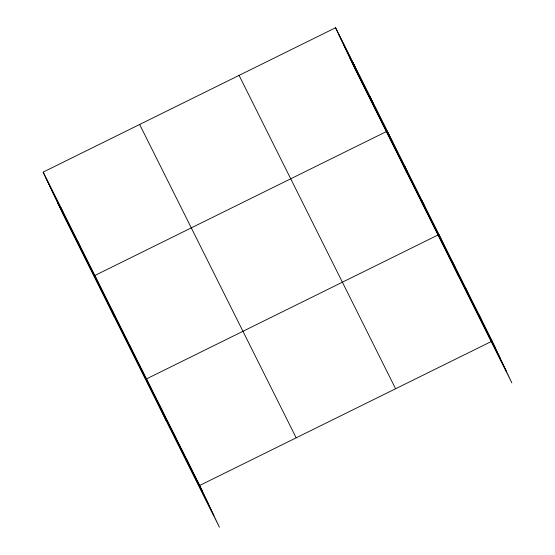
<?xml version="1.0" encoding="UTF-8"?>
<svg xmlns="http://www.w3.org/2000/svg" width="555" height="555" viewBox="0 0 555 555"><rect width="100%" height="100%" fill="white"/><g stroke="black" fill="none" stroke-linecap="round" stroke-linejoin="round"><path stroke-width="0.83" d="M43.144 172.112L199.675 485.465L219.426 527.25L62.888 213.89L43.144 172.112L335.574 27.75L492.112 341.11L511.856 382.888L355.325 69.535L335.574 27.75M386.467 131.535L94.794 275.516L114.545 317.3M199.675 485.465L492.112 341.11M338.543 34.028L495.074 347.388M344.086 45.746L500.617 359.106M349.789 57.817L506.32 371.177M239.073 75.39L395.604 388.75M139.645 124.473L296.176 437.833M46.107 178.391L202.637 491.744M51.65 190.101L208.18 503.461M57.352 202.173L213.883 515.533M478.805 314.47L481.768 320.748M465.499 287.837L468.469 294.115M452.193 261.204L455.162 267.482M458.638 276.348L438.887 234.564L146.451 378.926L166.202 420.711M421.668 200.098L424.637 206.377M404.449 165.626L407.419 171.904M387.23 131.16L406.981 172.938M370.012 96.688L372.981 102.966M352.793 62.222L355.762 68.501M186.369 458.832L189.338 465.111M173.063 432.199L176.032 438.478M159.757 405.559L162.726 411.838M129.232 344.454L132.201 350.732M112.013 309.988L114.982 316.267M77.575 241.05L80.544 247.329M60.363 206.578L63.325 212.856"/></g></svg>
